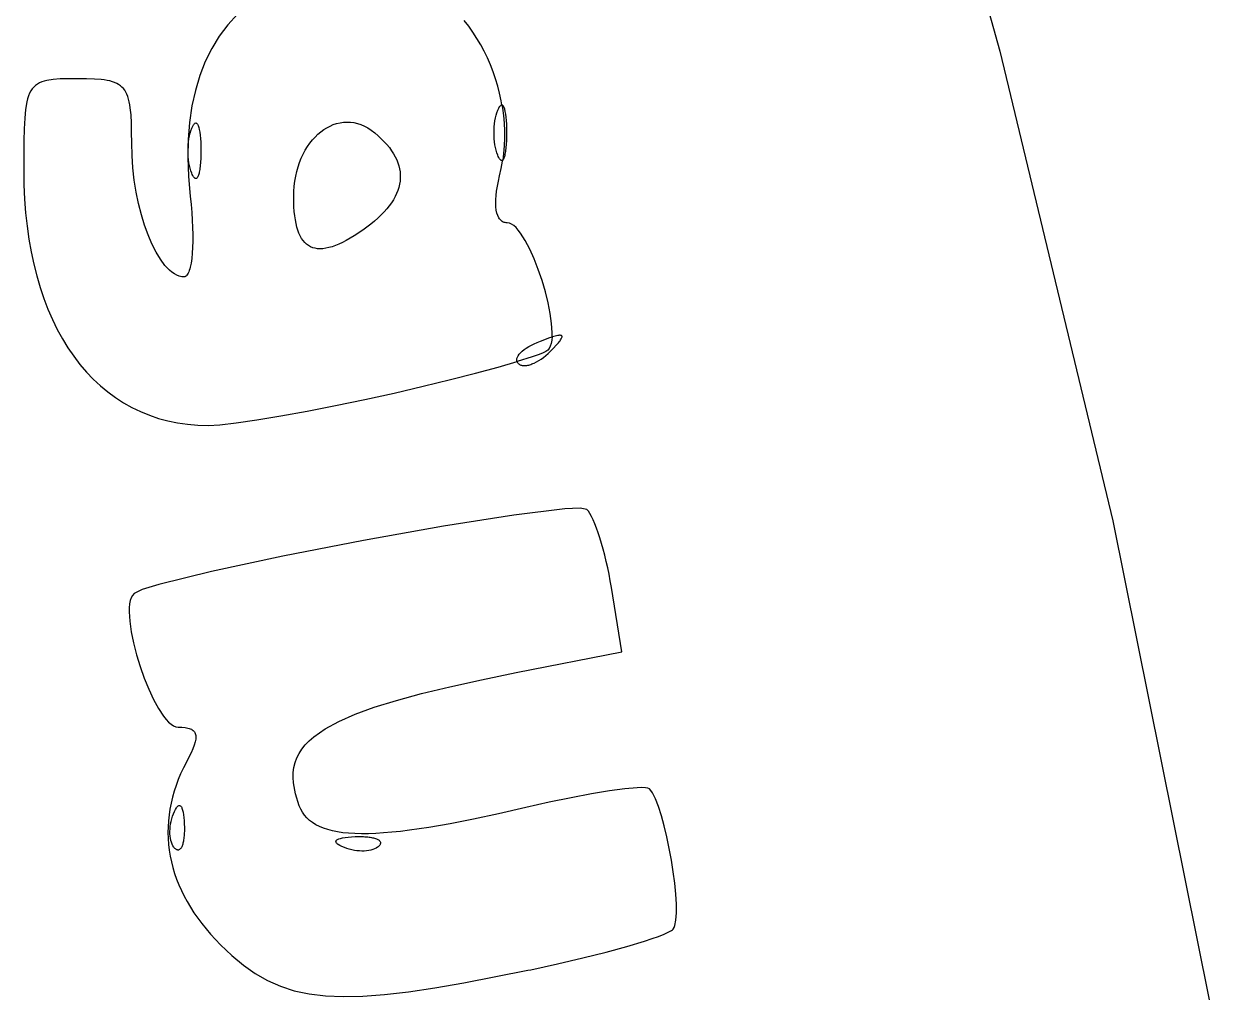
# Model space of a CAD drawing. Extents: x 70.3 to 133.4, y -81.7 to -32.
# Drawn here: x 76.133 to 76.656, y -63.721 to -63.292 of the extents above; entities that cross this region are included whole.
import ezdxf

# ---------------------------------------------------------------- set-up
doc = ezdxf.new("R2010")
doc.units = 0
doc.layers.add('BLACK', color=7, linetype='CONTINUOUS')

msp = doc.modelspace()

# ---------------------------------------------------------------- linework, layer by layer
at = {"layer": 'BLACK', "linetype": 'CONTINUOUS'}
for p, q in [((76.506891, -63.101188), (76.563649, -63.30382)), ((76.227398, -63.287533), (76.223186, -63.292201)), ((76.223186, -63.292201), (76.219419, -63.297245)), ((76.329393, -63.292847), (76.327421, -63.290309)), ((76.331262, -63.29548), (76.329393, -63.292847)), ((76.219419, -63.297245), (76.216101, -63.302661)), ((76.333026, -63.2982), (76.331262, -63.29548)), ((76.334682, -63.301002), (76.333026, -63.2982)), ((76.216101, -63.302661), (76.213231, -63.308447)), ((76.336228, -63.30388), (76.334682, -63.301002)), ((76.33766, -63.306829), (76.336228, -63.30388)), ((76.563649, -63.30382), (76.613383, -63.510874)), ((76.213231, -63.308447), (76.210811, -63.314601)), ((76.338977, -63.309842), (76.33766, -63.306829)), ((76.340174, -63.312914), (76.338977, -63.309842)), ((76.210811, -63.314601), (76.208842, -63.321119)), ((76.341251, -63.316039), (76.340174, -63.312914)), ((76.137593, -63.319644), (76.136916, -63.320445)), ((76.138346, -63.318946), (76.137593, -63.319644)), ((76.139179, -63.318342), (76.138346, -63.318946)), ((76.140098, -63.317827), (76.139179, -63.318342)), ((76.141105, -63.317394), (76.140098, -63.317827)), ((76.142206, -63.317035), (76.141105, -63.317394)), ((76.143403, -63.316743), (76.142206, -63.317035)), ((76.146106, -63.316333), (76.143403, -63.316743)), ((76.149247, -63.31611), (76.146106, -63.316333)), ((76.152858, -63.316017), (76.149247, -63.31611)), ((76.156973, -63.315999), (76.152858, -63.316017)), ((76.160867, -63.316029), (76.156973, -63.315999)), ((76.164314, -63.316142), (76.160867, -63.316029)), ((76.167342, -63.316369), (76.164314, -63.316142)), ((76.168707, -63.316536), (76.167342, -63.316369)), ((76.169978, -63.316743), (76.168707, -63.316536)), ((76.171156, -63.316994), (76.169978, -63.316743)), ((76.172247, -63.317295), (76.171156, -63.316994)), ((76.173253, -63.317648), (76.172247, -63.317295)), ((76.174178, -63.318057), (76.173253, -63.317648)), ((76.175025, -63.318527), (76.174178, -63.318057)), ((76.175797, -63.319062), (76.175025, -63.318527)), ((76.176498, -63.319666), (76.175797, -63.319062)), ((76.177132, -63.320342), (76.176498, -63.319666)), ((76.342203, -63.319211), (76.341251, -63.316039)), ((76.343029, -63.322425), (76.342203, -63.319211)), ((76.134894, -63.324812), (76.134539, -63.326229)), ((76.135305, -63.323532), (76.134894, -63.324812)), ((76.135777, -63.322382), (76.135305, -63.323532)), ((76.136312, -63.321356), (76.135777, -63.322382)), ((76.136916, -63.320445), (76.136312, -63.321356)), ((76.177701, -63.321094), (76.177132, -63.320342)), ((76.178208, -63.321927), (76.177701, -63.321094)), ((76.178658, -63.322845), (76.178208, -63.321927)), ((76.179054, -63.323852), (76.178658, -63.322845)), ((76.179398, -63.324951), (76.179054, -63.323852)), ((76.179695, -63.326147), (76.179398, -63.324951)), ((76.208842, -63.321119), (76.207326, -63.327998)), ((76.343726, -63.325675), (76.343029, -63.322425)), ((76.133981, -63.329502), (76.133598, -63.333408)), ((76.134539, -63.326229), (76.133981, -63.329502)), ((76.179948, -63.327443), (76.179695, -63.326147)), ((76.18016, -63.328845), (76.179948, -63.327443)), ((76.180474, -63.331977), (76.18016, -63.328845)), ((76.207326, -63.327998), (76.206263, -63.335237)), ((76.341829, -63.330951), (76.342216, -63.329889)), ((76.342216, -63.329889), (76.342624, -63.328981)), ((76.342624, -63.328981), (76.34302, -63.328301)), ((76.34302, -63.328301), (76.343214, -63.328045)), ((76.343214, -63.328045), (76.343403, -63.327843)), ((76.343403, -63.327843), (76.343589, -63.327696)), ((76.343589, -63.327696), (76.343771, -63.327603)), ((76.344052, -63.327569), (76.343726, -63.325675)), ((76.343771, -63.327603), (76.343948, -63.327562)), ((76.343948, -63.327562), (76.344052, -63.327569)), ((76.344052, -63.327569), (76.344291, -63.328954)), ((76.34412, -63.327574), (76.344052, -63.327569)), ((76.344288, -63.327638), (76.34412, -63.327574)), ((76.34445, -63.327753), (76.344288, -63.327638)), ((76.344291, -63.328954), (76.344721, -63.332258)), ((76.344608, -63.327918), (76.34445, -63.327753)), ((76.344759, -63.328133), (76.344608, -63.327918)), ((76.345044, -63.328711), (76.344759, -63.328133)), ((76.345302, -63.32948), (76.345044, -63.328711)), ((76.345533, -63.330437), (76.345302, -63.32948)), ((76.345735, -63.331575), (76.345533, -63.330437)), ((76.133598, -63.333408), (76.133357, -63.338002)), ((76.180665, -63.335576), (76.180474, -63.331977)), ((76.18076, -63.339673), (76.180665, -63.335576)), ((76.206263, -63.335237), (76.205656, -63.342831)), ((76.208083, -63.336239), (76.208276, -63.335982)), ((76.208276, -63.335982), (76.208466, -63.335781)), ((76.208466, -63.335781), (76.208651, -63.335634)), ((76.208651, -63.335634), (76.208833, -63.33554)), ((76.208833, -63.33554), (76.20901, -63.3355)), ((76.20901, -63.3355), (76.209183, -63.335512)), ((76.209183, -63.335512), (76.209351, -63.335575)), ((76.209351, -63.335575), (76.209513, -63.33569)), ((76.209513, -63.33569), (76.20967, -63.335856)), ((76.20967, -63.335856), (76.209822, -63.336071)), ((76.269683, -63.336216), (76.27115, -63.335731)), ((76.27115, -63.335731), (76.272642, -63.335377)), ((76.272642, -63.335377), (76.274154, -63.335158)), ((76.274154, -63.335158), (76.275682, -63.335077)), ((76.275682, -63.335077), (76.277221, -63.335137)), ((76.277221, -63.335137), (76.278767, -63.335342)), ((76.278767, -63.335342), (76.280315, -63.335696)), ((76.280315, -63.335696), (76.281862, -63.336201)), ((76.340668, -63.337127), (76.340797, -63.335811)), ((76.340797, -63.335811), (76.340978, -63.334525)), ((76.340978, -63.334525), (76.34121, -63.333279)), ((76.34121, -63.333279), (76.341494, -63.332085)), ((76.341494, -63.332085), (76.341829, -63.330951)), ((76.344721, -63.332258), (76.345014, -63.335579)), ((76.345014, -63.335579), (76.345167, -63.338913)), ((76.345904, -63.332889), (76.345735, -63.331575)), ((76.346039, -63.334375), (76.345904, -63.332889)), ((76.346138, -63.336027), (76.346039, -63.334375)), ((76.133357, -63.338002), (76.133226, -63.34334)), ((76.180786, -63.344302), (76.18076, -63.339673)), ((76.20604, -63.342462), (76.206272, -63.341217)), ((76.206272, -63.341217), (76.206556, -63.340022)), ((76.206556, -63.340022), (76.206891, -63.338889)), ((76.206891, -63.338889), (76.207278, -63.337827)), ((76.207278, -63.337827), (76.207686, -63.336919)), ((76.207686, -63.336919), (76.208083, -63.336239)), ((76.209822, -63.336071), (76.210106, -63.336649)), ((76.210106, -63.336649), (76.210365, -63.337418)), ((76.210365, -63.337418), (76.210596, -63.338374)), ((76.210596, -63.338374), (76.210797, -63.339512)), ((76.210797, -63.339512), (76.210966, -63.340827)), ((76.210966, -63.340827), (76.211102, -63.342313)), ((76.261638, -63.341684), (76.262866, -63.340486)), ((76.262866, -63.340486), (76.264145, -63.339398)), ((76.264145, -63.339398), (76.265471, -63.338423)), ((76.265471, -63.338423), (76.266839, -63.337566)), ((76.266839, -63.337566), (76.268244, -63.336829)), ((76.268244, -63.336829), (76.269683, -63.336216)), ((76.281862, -63.336201), (76.283402, -63.336862)), ((76.283402, -63.336862), (76.284932, -63.337681)), ((76.284932, -63.337681), (76.286446, -63.338663)), ((76.286446, -63.338663), (76.287942, -63.339811)), ((76.287942, -63.339811), (76.28945, -63.341111)), ((76.28945, -63.341111), (76.29085, -63.342418)), ((76.340565, -63.339811), (76.340591, -63.338464)), ((76.340591, -63.341158), (76.340565, -63.339811)), ((76.340591, -63.338464), (76.340668, -63.337127)), ((76.340668, -63.342495), (76.340591, -63.341158)), ((76.345167, -63.338913), (76.345177, -63.342254)), ((76.346199, -63.337841), (76.346138, -63.336027)), ((76.34622, -63.339811), (76.346199, -63.337841)), ((76.346199, -63.341781), (76.34622, -63.339811)), ((76.133226, -63.34334), (76.13316, -63.356471)), ((76.180919, -63.349818), (76.180786, -63.344302)), ((76.205656, -63.342831), (76.205504, -63.350779)), ((76.205627, -63.347749), (76.205653, -63.346402)), ((76.205653, -63.346402), (76.20573, -63.345065)), ((76.20573, -63.345065), (76.205859, -63.343748)), ((76.205859, -63.343748), (76.20604, -63.342462)), ((76.211102, -63.342313), (76.211201, -63.343965)), ((76.211201, -63.343965), (76.211262, -63.345779)), ((76.211262, -63.345779), (76.211282, -63.347749)), ((76.257319, -63.347512), (76.2583, -63.345907)), ((76.2583, -63.345907), (76.25935, -63.344398)), ((76.25935, -63.344398), (76.260464, -63.34299)), ((76.260464, -63.34299), (76.261638, -63.341684)), ((76.29085, -63.342418), (76.292142, -63.34373)), ((76.292142, -63.34373), (76.293325, -63.345048)), ((76.293325, -63.345048), (76.294401, -63.346371)), ((76.294401, -63.346371), (76.295368, -63.347699)), ((76.340797, -63.343812), (76.340668, -63.342495)), ((76.340978, -63.345098), (76.340797, -63.343812)), ((76.34121, -63.346343), (76.340978, -63.345098)), ((76.341494, -63.347537), (76.34121, -63.346343)), ((76.345042, -63.345596), (76.344759, -63.348933)), ((76.345177, -63.342254), (76.345042, -63.345596)), ((76.345904, -63.346733), (76.345976, -63.346011)), ((76.345976, -63.346011), (76.346039, -63.345247)), ((76.346039, -63.345247), (76.346093, -63.344442)), ((76.346093, -63.344442), (76.346138, -63.343595)), ((76.346138, -63.343595), (76.346173, -63.342708)), ((76.346173, -63.342708), (76.346199, -63.341781)), ((76.181306, -63.355294), (76.180919, -63.349818)), ((76.205504, -63.350779), (76.20581, -63.359078)), ((76.205653, -63.349096), (76.205627, -63.347749)), ((76.20573, -63.350433), (76.205653, -63.349096)), ((76.205859, -63.351749), (76.20573, -63.350433)), ((76.211201, -63.351532), (76.211156, -63.352379)), ((76.211236, -63.350645), (76.211201, -63.351532)), ((76.211262, -63.349719), (76.211236, -63.350645)), ((76.211282, -63.347749), (76.211262, -63.349719)), ((76.254827, -63.352869), (76.255578, -63.350996)), ((76.255578, -63.350996), (76.25641, -63.349209)), ((76.25641, -63.349209), (76.257319, -63.347512)), ((76.295368, -63.347699), (76.296226, -63.349031)), ((76.296226, -63.349031), (76.296977, -63.350367)), ((76.296977, -63.350367), (76.29762, -63.351707)), ((76.341829, -63.348671), (76.341494, -63.347537)), ((76.342216, -63.349733), (76.341829, -63.348671)), ((76.342421, -63.350216), (76.342216, -63.349733)), ((76.342624, -63.350641), (76.342421, -63.350216)), ((76.342824, -63.351009), (76.342624, -63.350641)), ((76.34302, -63.351321), (76.342824, -63.351009)), ((76.343214, -63.351578), (76.34302, -63.351321)), ((76.343403, -63.351779), (76.343214, -63.351578)), ((76.344759, -63.348933), (76.344368, -63.351935)), ((76.344608, -63.351704), (76.344759, -63.351489)), ((76.344759, -63.351489), (76.344904, -63.351224)), ((76.344904, -63.351224), (76.345044, -63.350911)), ((76.345044, -63.350911), (76.345176, -63.35055)), ((76.345176, -63.35055), (76.345302, -63.350142)), ((76.345302, -63.350142), (76.345422, -63.349687)), ((76.345422, -63.349687), (76.345533, -63.349186)), ((76.345533, -63.349186), (76.345638, -63.348639)), ((76.345638, -63.348639), (76.345735, -63.348048)), ((76.345735, -63.348048), (76.345823, -63.347412)), ((76.345823, -63.347412), (76.345904, -63.346733)), ((76.13316, -63.356471), (76.133253, -63.362821)), ((76.18193, -63.360685), (76.181306, -63.355294)), ((76.20604, -63.353035), (76.205859, -63.351749)), ((76.206272, -63.35428), (76.20604, -63.353035)), ((76.206556, -63.355475), (76.206272, -63.35428)), ((76.206891, -63.356608), (76.206556, -63.355475)), ((76.207278, -63.357671), (76.206891, -63.356608)), ((76.210701, -63.356576), (76.210596, -63.357123)), ((76.210797, -63.355985), (76.210701, -63.356576)), ((76.210886, -63.35535), (76.210797, -63.355985)), ((76.210966, -63.354671), (76.210886, -63.35535)), ((76.211038, -63.353949), (76.210966, -63.354671)), ((76.211102, -63.353185), (76.211038, -63.353949)), ((76.211156, -63.352379), (76.211102, -63.353185)), ((76.253108, -63.35897), (76.253588, -63.35686)), ((76.253588, -63.35686), (76.254163, -63.354825)), ((76.254163, -63.354825), (76.254827, -63.352869)), ((76.29762, -63.351707), (76.298154, -63.35305)), ((76.298154, -63.35305), (76.298581, -63.354397)), ((76.298581, -63.354397), (76.2989, -63.355745)), ((76.2989, -63.355745), (76.299111, -63.357096)), ((76.342996, -63.358856), (76.343739, -63.355568)), ((76.343589, -63.351926), (76.343403, -63.351779)), ((76.34368, -63.35198), (76.343589, -63.351926)), ((76.343771, -63.35202), (76.34368, -63.35198)), ((76.343739, -63.355568), (76.344325, -63.352259)), ((76.34386, -63.352046), (76.343771, -63.35202)), ((76.343948, -63.35206), (76.34386, -63.352046)), ((76.344035, -63.352061), (76.343948, -63.35206)), ((76.34412, -63.352048), (76.344035, -63.352061)), ((76.344205, -63.352023), (76.34412, -63.352048)), ((76.344288, -63.351984), (76.344205, -63.352023)), ((76.344368, -63.351935), (76.344288, -63.351984)), ((76.344325, -63.352259), (76.344368, -63.351935)), ((76.344368, -63.351935), (76.34437, -63.351933)), ((76.34437, -63.351933), (76.34445, -63.351869)), ((76.34445, -63.351869), (76.344608, -63.351704)), ((76.182775, -63.365948), (76.18193, -63.360685)), ((76.20581, -63.359078), (76.206574, -63.367724)), ((76.207484, -63.358153), (76.207278, -63.357671)), ((76.207686, -63.358578), (76.207484, -63.358153)), ((76.207886, -63.358947), (76.207686, -63.358578)), ((76.208083, -63.359259), (76.207886, -63.358947)), ((76.208276, -63.359515), (76.208083, -63.359259)), ((76.208466, -63.359717), (76.208276, -63.359515)), ((76.208651, -63.359864), (76.208466, -63.359717)), ((76.208743, -63.359917), (76.208651, -63.359864)), ((76.208833, -63.359957), (76.208743, -63.359917)), ((76.208922, -63.359984), (76.208833, -63.359957)), ((76.20901, -63.359998), (76.208922, -63.359984)), ((76.209097, -63.359998), (76.20901, -63.359998)), ((76.209183, -63.359986), (76.209097, -63.359998)), ((76.209267, -63.35996), (76.209183, -63.359986)), ((76.209351, -63.359922), (76.209267, -63.35996)), ((76.209432, -63.359871), (76.209351, -63.359922)), ((76.209513, -63.359807), (76.209432, -63.359871)), ((76.20967, -63.359642), (76.209513, -63.359807)), ((76.209822, -63.359426), (76.20967, -63.359642)), ((76.209967, -63.359162), (76.209822, -63.359426)), ((76.210106, -63.358849), (76.209967, -63.359162)), ((76.210239, -63.358488), (76.210106, -63.358849)), ((76.210365, -63.358079), (76.210239, -63.358488)), ((76.210484, -63.357624), (76.210365, -63.358079)), ((76.210596, -63.357123), (76.210484, -63.357624)), ((76.25245, -63.363402), (76.252728, -63.361152)), ((76.252728, -63.361152), (76.253108, -63.35897)), ((76.299096, -63.361158), (76.298876, -63.362514)), ((76.299209, -63.359803), (76.299096, -63.361158)), ((76.299111, -63.357096), (76.299214, -63.358449)), ((76.299214, -63.358449), (76.299209, -63.359803)), ((76.342011, -63.363385), (76.342451, -63.361178)), ((76.342451, -63.361178), (76.342996, -63.358856)), ((76.133253, -63.362821), (76.133529, -63.369022)), ((76.183823, -63.37104), (76.182775, -63.365948)), ((76.252223, -63.368096), (76.25228, -63.365718)), ((76.25228, -63.365718), (76.25245, -63.363402)), ((76.29757, -63.366583), (76.296919, -63.367938)), ((76.298113, -63.365227), (76.29757, -63.366583)), ((76.298548, -63.363871), (76.298113, -63.365227)), ((76.298876, -63.362514), (76.298548, -63.363871)), ((76.341441, -63.367433), (76.341675, -63.365472)), ((76.341675, -63.365472), (76.342011, -63.363385)), ((76.133529, -63.369022), (76.133986, -63.375072)), ((76.185057, -63.375917), (76.183823, -63.37104)), ((76.206574, -63.367724), (76.206948, -63.371349)), ((76.206948, -63.371349), (76.207244, -63.374873)), ((76.252251, -63.370338), (76.252223, -63.368096)), ((76.252336, -63.372465), (76.252251, -63.370338)), ((76.252479, -63.374474), (76.252336, -63.372465)), ((76.294323, -63.371995), (76.293242, -63.373343)), ((76.295296, -63.370644), (76.294323, -63.371995)), ((76.296161, -63.369292), (76.295296, -63.370644)), ((76.296919, -63.367938), (76.296161, -63.369292)), ((76.34128, -63.370962), (76.34131, -63.369265)), ((76.341351, -63.37252), (76.34128, -63.370962)), ((76.34131, -63.369265), (76.341441, -63.367433)), ((76.341521, -63.373935), (76.341351, -63.37252)), ((76.133986, -63.375072), (76.134621, -63.380967)), ((76.186461, -63.380535), (76.185057, -63.375917)), ((76.207244, -63.374873), (76.207462, -63.378276)), ((76.252678, -63.376368), (76.252479, -63.374474)), ((76.252935, -63.378145), (76.252678, -63.376368)), ((76.289358, -63.377371), (76.287849, -63.378706)), ((76.29076, -63.376031), (76.289358, -63.377371)), ((76.292055, -63.374689), (76.29076, -63.376031)), ((76.293242, -63.373343), (76.292055, -63.374689)), ((76.341791, -63.3752), (76.341521, -63.373935)), ((76.342159, -63.376312), (76.341791, -63.3752)), ((76.342624, -63.377266), (76.342159, -63.376312)), ((76.342893, -63.377682), (76.342624, -63.377266)), ((76.343186, -63.378057), (76.342893, -63.377682)), ((76.134621, -63.380967), (76.135432, -63.386703)), ((76.188017, -63.384852), (76.186461, -63.380535)), ((76.207462, -63.378276), (76.207604, -63.381542)), ((76.207604, -63.381542), (76.207672, -63.384651)), ((76.25325, -63.379806), (76.252935, -63.378145)), ((76.253624, -63.381351), (76.25325, -63.379806)), ((76.254055, -63.38278), (76.253624, -63.381351)), ((76.254546, -63.384094), (76.254055, -63.38278)), ((76.282679, -63.382686), (76.278908, -63.385194)), ((76.28451, -63.381364), (76.282679, -63.382686)), ((76.286233, -63.380037), (76.28451, -63.381364)), ((76.287849, -63.378706), (76.286233, -63.380037)), ((76.343503, -63.37839), (76.343186, -63.378057)), ((76.343844, -63.378681), (76.343503, -63.37839)), ((76.344209, -63.378928), (76.343844, -63.378681)), ((76.344597, -63.379132), (76.344209, -63.378928)), ((76.345009, -63.379291), (76.344597, -63.379132)), ((76.345444, -63.379406), (76.345009, -63.379291)), ((76.345903, -63.379475), (76.345444, -63.379406)), ((76.346385, -63.379499), (76.345903, -63.379475)), ((76.347311, -63.37964), (76.346385, -63.379499)), ((76.348266, -63.380052), (76.347311, -63.37964)), ((76.349244, -63.380719), (76.348266, -63.380052)), ((76.350242, -63.381624), (76.349244, -63.380719)), ((76.351253, -63.382749), (76.350242, -63.381624)), ((76.352272, -63.384079), (76.351253, -63.382749)), ((76.135432, -63.386703), (76.136416, -63.392277)), ((76.189708, -63.388823), (76.188017, -63.384852)), ((76.207668, -63.387585), (76.207591, -63.390327)), ((76.207672, -63.384651), (76.207668, -63.387585)), ((76.255095, -63.385292), (76.254546, -63.384094)), ((76.255704, -63.386375), (76.255095, -63.385292)), ((76.256373, -63.387342), (76.255704, -63.386375)), ((76.257101, -63.388194), (76.256373, -63.387342)), ((76.257889, -63.388931), (76.257101, -63.388194)), ((76.273737, -63.38811), (76.272141, -63.388856)), ((76.275396, -63.387251), (76.273737, -63.38811)), ((76.27712, -63.386279), (76.275396, -63.387251)), ((76.278908, -63.385194), (76.27712, -63.386279)), ((76.354314, -63.387286), (76.352272, -63.384079)), ((76.356324, -63.391109), (76.354314, -63.387286)), ((76.136416, -63.392277), (76.137571, -63.397685)), ((76.191517, -63.392406), (76.189708, -63.388823)), ((76.193428, -63.395557), (76.191517, -63.392406)), ((76.207444, -63.392857), (76.207228, -63.395158)), ((76.207591, -63.390327), (76.207444, -63.392857)), ((76.258738, -63.389554), (76.257889, -63.388931)), ((76.259647, -63.390061), (76.258738, -63.389554)), ((76.260618, -63.390454), (76.259647, -63.390061)), ((76.26165, -63.390733), (76.260618, -63.390454)), ((76.262743, -63.390897), (76.26165, -63.390733)), ((76.263898, -63.390947), (76.262743, -63.390897)), ((76.265115, -63.390883), (76.263898, -63.390947)), ((76.266394, -63.390705), (76.265115, -63.390883)), ((76.267736, -63.390413), (76.266394, -63.390705)), ((76.269141, -63.390007), (76.267736, -63.390413)), ((76.27061, -63.389488), (76.269141, -63.390007)), ((76.272141, -63.388856), (76.27061, -63.389488)), ((76.35826, -63.395415), (76.356324, -63.391109)), ((76.137571, -63.397685), (76.138894, -63.402924)), ((76.195422, -63.398233), (76.193428, -63.395557)), ((76.197484, -63.400389), (76.195422, -63.398233)), ((76.206945, -63.397212), (76.206595, -63.398999)), ((76.207228, -63.395158), (76.206945, -63.397212)), ((76.360081, -63.400071), (76.35826, -63.395415)), ((76.138894, -63.402924), (76.140383, -63.40799)), ((76.198535, -63.40126), (76.197484, -63.400389)), ((76.199596, -63.401984), (76.198535, -63.40126)), ((76.200666, -63.402556), (76.199596, -63.401984)), ((76.201741, -63.402972), (76.200666, -63.402556)), ((76.202821, -63.403225), (76.201741, -63.402972)), ((76.203902, -63.403311), (76.202821, -63.403225)), ((76.20424, -63.403264), (76.203902, -63.403311)), ((76.204562, -63.403126), (76.20424, -63.403264)), ((76.20487, -63.402899), (76.204562, -63.403126)), ((76.205163, -63.402585), (76.20487, -63.402899)), ((76.205441, -63.402186), (76.205163, -63.402585)), ((76.205703, -63.401704), (76.205441, -63.402186)), ((76.20595, -63.401142), (76.205703, -63.401704)), ((76.206181, -63.400503), (76.20595, -63.401142)), ((76.206396, -63.399788), (76.206181, -63.400503)), ((76.206595, -63.398999), (76.206396, -63.399788)), ((76.361742, -63.404943), (76.360081, -63.400071)), ((76.140383, -63.40799), (76.142035, -63.41288)), ((76.363203, -63.409898), (76.361742, -63.404943)), ((76.142035, -63.41288), (76.143848, -63.41759)), ((76.36442, -63.4148), (76.363203, -63.409898)), ((76.143848, -63.41759), (76.145818, -63.422118)), ((76.365351, -63.419518), (76.36442, -63.4148)), ((76.365954, -63.423917), (76.365351, -63.419518)), ((76.145818, -63.422118), (76.147944, -63.426458)), ((76.366185, -63.427864), (76.365954, -63.423917)), ((76.147944, -63.426458), (76.150223, -63.430608)), ((76.364779, -63.430235), (76.366133, -63.429795)), ((76.366133, -63.429795), (76.366003, -63.431224)), ((76.366133, -63.429795), (76.366149, -63.429626)), ((76.366299, -63.429741), (76.366133, -63.429795)), ((76.366149, -63.429626), (76.366185, -63.427864)), ((76.367582, -63.429377), (76.366299, -63.429741)), ((76.368136, -63.429245), (76.367582, -63.429377)), ((76.368632, -63.429146), (76.368136, -63.429245)), ((76.36907, -63.42908), (76.368632, -63.429146)), ((76.36945, -63.429049), (76.36907, -63.42908)), ((76.369773, -63.429052), (76.36945, -63.429049)), ((76.37004, -63.429089), (76.369773, -63.429052)), ((76.370249, -63.429162), (76.37004, -63.429089)), ((76.370403, -63.42927), (76.370249, -63.429162)), ((76.370338, -63.430349), (76.370461, -63.43006)), ((76.370501, -63.429413), (76.370403, -63.42927)), ((76.370461, -63.43006), (76.370529, -63.429808)), ((76.370543, -63.429592), (76.370501, -63.429413)), ((76.370529, -63.429808), (76.370543, -63.429592)), ((76.150223, -63.430608), (76.152653, -63.434565)), ((76.152653, -63.434565), (76.15523, -63.438324)), ((76.353839, -63.435389), (76.35479, -63.434719)), ((76.35479, -63.434719), (76.355845, -63.434058)), ((76.355845, -63.434058), (76.357001, -63.43341)), ((76.357001, -63.43341), (76.358253, -63.432782)), ((76.358253, -63.432782), (76.359594, -63.432178)), ((76.359594, -63.432178), (76.361021, -63.431603)), ((76.361021, -63.431603), (76.363021, -63.430857)), ((76.363021, -63.430857), (76.364779, -63.430235)), ((76.364862, -63.434874), (76.364229, -63.435652)), ((76.365365, -63.433865), (76.364862, -63.434874)), ((76.365744, -63.432643), (76.365365, -63.433865)), ((76.365465, -63.436046), (76.366821, -63.434657)), ((76.366003, -63.431224), (76.365744, -63.432643)), ((76.366821, -63.434657), (76.367972, -63.433428)), ((76.367972, -63.433428), (76.368913, -63.432356)), ((76.368913, -63.432356), (76.369305, -63.431878)), ((76.369305, -63.431878), (76.369644, -63.431439)), ((76.369644, -63.431439), (76.369929, -63.431038)), ((76.369929, -63.431038), (76.37016, -63.430675)), ((76.37016, -63.430675), (76.370338, -63.430349)), ((76.15523, -63.438324), (76.157953, -63.441883)), ((76.350557, -63.439904), (76.350575, -63.439612)), ((76.350574, -63.440187), (76.350557, -63.439904)), ((76.350629, -63.440463), (76.350574, -63.440187)), ((76.350575, -63.439612), (76.350629, -63.439313)), ((76.350629, -63.439313), (76.350719, -63.439007)), ((76.350698, -63.440661), (76.350629, -63.440463)), ((76.350719, -63.439007), (76.350842, -63.438696)), ((76.357386, -63.43855), (76.35075, -63.440646)), ((76.350842, -63.438696), (76.351, -63.438379)), ((76.351, -63.438379), (76.351191, -63.438057)), ((76.351191, -63.438057), (76.35167, -63.437402)), ((76.35167, -63.437402), (76.352274, -63.436736)), ((76.352274, -63.436736), (76.352999, -63.436063)), ((76.352999, -63.436063), (76.353839, -63.435389)), ((76.359953, -63.43765), (76.357386, -63.43855)), ((76.359239, -63.440789), (76.36027, -63.440199)), ((76.361972, -63.43686), (76.359953, -63.43765)), ((76.36027, -63.440199), (76.361313, -63.439525)), ((76.361313, -63.439525), (76.362361, -63.43877)), ((76.363409, -63.436191), (76.361972, -63.43686)), ((76.362361, -63.43877), (76.363407, -63.437937)), ((76.363407, -63.437937), (76.364444, -63.437028)), ((76.364229, -63.435652), (76.363409, -63.436191)), ((76.364444, -63.437028), (76.365465, -63.436046)), ((76.157953, -63.441883), (76.160819, -63.445237)), ((76.160819, -63.445237), (76.163825, -63.448384)), ((76.321314, -63.448595), (76.332436, -63.445746)), ((76.332436, -63.445746), (76.342341, -63.443071)), ((76.342341, -63.443071), (76.350698, -63.440661)), ((76.35075, -63.440646), (76.350698, -63.440661)), ((76.350698, -63.440661), (76.350722, -63.440729)), ((76.350722, -63.440729), (76.350853, -63.440985)), ((76.350853, -63.440985), (76.351022, -63.441231)), ((76.351022, -63.441231), (76.351231, -63.441466)), ((76.351231, -63.441466), (76.351472, -63.441681)), ((76.351472, -63.441681), (76.351735, -63.441867)), ((76.351735, -63.441867), (76.352019, -63.442026)), ((76.352019, -63.442026), (76.352324, -63.442157)), ((76.352324, -63.442157), (76.352648, -63.442261)), ((76.352648, -63.442261), (76.352991, -63.442338)), ((76.352991, -63.442338), (76.353352, -63.442389)), ((76.353352, -63.442389), (76.353729, -63.442413)), ((76.353729, -63.442413), (76.354123, -63.442411)), ((76.354123, -63.442411), (76.354531, -63.442384)), ((76.354531, -63.442384), (76.354953, -63.442332)), ((76.354953, -63.442332), (76.355389, -63.442255)), ((76.355389, -63.442255), (76.355837, -63.442154)), ((76.355837, -63.442154), (76.356296, -63.442029)), ((76.356296, -63.442029), (76.356766, -63.441879)), ((76.356766, -63.441879), (76.357245, -63.441707)), ((76.357245, -63.441707), (76.357733, -63.441511)), ((76.357733, -63.441511), (76.358229, -63.441293)), ((76.358229, -63.441293), (76.359239, -63.440789)), ((76.163825, -63.448384), (76.166968, -63.451319)), ((76.309251, -63.45154), (76.321314, -63.448595)), ((76.166968, -63.451319), (76.170247, -63.45404)), ((76.170247, -63.45404), (76.173659, -63.456542)), ((76.28351, -63.457375), (76.296527, -63.454504)), ((76.296527, -63.454504), (76.309251, -63.45154)), ((76.173659, -63.456542), (76.177201, -63.458823)), ((76.177201, -63.458823), (76.18087, -63.460879)), ((76.18087, -63.460879), (76.184665, -63.462706)), ((76.258164, -63.46248), (76.27061, -63.460053)), ((76.27061, -63.460053), (76.28351, -63.457375)), ((76.184665, -63.462706), (76.188582, -63.4643)), ((76.188582, -63.4643), (76.192619, -63.465659)), ((76.192619, -63.465659), (76.196773, -63.466779)), ((76.226914, -63.467668), (76.23598, -63.466346)), ((76.23598, -63.466346), (76.246509, -63.464597)), ((76.246509, -63.464597), (76.258164, -63.46248)), ((76.196773, -63.466779), (76.201043, -63.467656)), ((76.201043, -63.467656), (76.205424, -63.468287)), ((76.205424, -63.468287), (76.209916, -63.468668)), ((76.209916, -63.468668), (76.214515, -63.468795)), ((76.214515, -63.468795), (76.219647, -63.468504)), ((76.219647, -63.468504), (76.226914, -63.467668)), ((76.349307, -63.508308), (76.31831, -63.513208)), ((76.371764, -63.505565), (76.349307, -63.508308)), ((76.378482, -63.505246), (76.371764, -63.505565)), ((76.381495, -63.505758), (76.378482, -63.505246)), ((76.381821, -63.506107), (76.381495, -63.505758)), ((76.382155, -63.506525), (76.381821, -63.506107)), ((76.382843, -63.507558), (76.382155, -63.506525)), ((76.383554, -63.50884), (76.382843, -63.507558)), ((76.31831, -63.513208), (76.282963, -63.519488)), ((76.384282, -63.510354), (76.383554, -63.50884)), ((76.385021, -63.512082), (76.384282, -63.510354)), ((76.385767, -63.514006), (76.385021, -63.512082)), ((76.613383, -63.510874), (76.65595, -63.721935)), ((76.386513, -63.516109), (76.385767, -63.514006)), ((76.387254, -63.518373), (76.386513, -63.516109)), ((76.387984, -63.52078), (76.387254, -63.518373)), ((76.282963, -63.519488), (76.247452, -63.526371)), ((76.388699, -63.523313), (76.387984, -63.52078)), ((76.389391, -63.525955), (76.388699, -63.523313)), ((76.247452, -63.526371), (76.215966, -63.533078)), ((76.390056, -63.528686), (76.389391, -63.525955)), ((76.390689, -63.531491), (76.390056, -63.528686)), ((76.215966, -63.533078), (76.192691, -63.53883)), ((76.391283, -63.53435), (76.390689, -63.531491)), ((76.391833, -63.537248), (76.391283, -63.53435)), ((76.192691, -63.53883), (76.185443, -63.541106)), ((76.392333, -63.540165), (76.391833, -63.537248)), ((76.180574, -63.544701), (76.18016, -63.545973)), ((76.181125, -63.543655), (76.180574, -63.544701)), ((76.181817, -63.542852), (76.181125, -63.543655)), ((76.185443, -63.541106), (76.181817, -63.542852)), ((76.396931, -63.568492), (76.392333, -63.540165)), ((76.179717, -63.549122), (76.179677, -63.550965)), ((76.179877, -63.547453), (76.179717, -63.549122)), ((76.18016, -63.545973), (76.179877, -63.547453)), ((76.179677, -63.550965), (76.17993, -63.555096)), ((76.17993, -63.555096), (76.180587, -63.559707)), ((76.180587, -63.559707), (76.181604, -63.564656)), ((76.181604, -63.564656), (76.182933, -63.569802)), ((76.182933, -63.569802), (76.184527, -63.575004)), ((76.350373, -63.577686), (76.396931, -63.568492)), ((76.184527, -63.575004), (76.186341, -63.580122)), ((76.186341, -63.580122), (76.188327, -63.585014)), ((76.321057, -63.583904), (76.334972, -63.580831)), ((76.334972, -63.580831), (76.350373, -63.577686)), ((76.188327, -63.585014), (76.19044, -63.589541)), ((76.297491, -63.589957), (76.30858, -63.586936)), ((76.30858, -63.586936), (76.321057, -63.583904)), ((76.19044, -63.589541), (76.192632, -63.59356)), ((76.287741, -63.592997), (76.297491, -63.589957)), ((76.192632, -63.59356), (76.194858, -63.596931)), ((76.194858, -63.596931), (76.195969, -63.59833)), ((76.272058, -63.599256), (76.27928, -63.596087)), ((76.27928, -63.596087), (76.287741, -63.592997)), ((76.195969, -63.59833), (76.19707, -63.599514)), ((76.19707, -63.599514), (76.198157, -63.600465)), ((76.198157, -63.600465), (76.199222, -63.601166)), ((76.199222, -63.601166), (76.200262, -63.6016)), ((76.200262, -63.6016), (76.201268, -63.601749)), ((76.201268, -63.601749), (76.202901, -63.601789)), ((76.202901, -63.601789), (76.204337, -63.601917)), ((76.204337, -63.601917), (76.204982, -63.602015)), ((76.204982, -63.602015), (76.205579, -63.602138)), ((76.205579, -63.602138), (76.206128, -63.602287)), ((76.206128, -63.602287), (76.206629, -63.602462)), ((76.206629, -63.602462), (76.207082, -63.602665)), ((76.261136, -63.605956), (76.266027, -63.602536)), ((76.266027, -63.602536), (76.272058, -63.599256)), ((76.207082, -63.602665), (76.207488, -63.602895)), ((76.207488, -63.602895), (76.207847, -63.603156)), ((76.207847, -63.603156), (76.208159, -63.603446)), ((76.208159, -63.603446), (76.208424, -63.603768)), ((76.208424, -63.603768), (76.208642, -63.604122)), ((76.208642, -63.604122), (76.208814, -63.604509)), ((76.208888, -63.607583), (76.208742, -63.60823)), ((76.208814, -63.604509), (76.20894, -63.60493)), ((76.208989, -63.606977), (76.208888, -63.607583)), ((76.20894, -63.60493), (76.209021, -63.605387)), ((76.209044, -63.606409), (76.208989, -63.606977)), ((76.209021, -63.605387), (76.209055, -63.60588)), ((76.209055, -63.60588), (76.209044, -63.606409)), ((76.257336, -63.609548), (76.259103, -63.607729)), ((76.259103, -63.607729), (76.261136, -63.605956)), ((76.206943, -63.613001), (76.205995, -63.614954)), ((76.207717, -63.611234), (76.206943, -63.613001)), ((76.208318, -63.609646), (76.207717, -63.611234)), ((76.208742, -63.60823), (76.208318, -63.609646)), ((76.254578, -63.613341), (76.25583, -63.611417)), ((76.25583, -63.611417), (76.257336, -63.609548)), ((76.204877, -63.617102), (76.203562, -63.619673)), ((76.205995, -63.614954), (76.204877, -63.617102)), ((76.252285, -63.619474), (76.252812, -63.617365)), ((76.252812, -63.617365), (76.253574, -63.615322)), ((76.253574, -63.615322), (76.254578, -63.613341)), ((76.202364, -63.622252), (76.201283, -63.624837)), ((76.203562, -63.619673), (76.202364, -63.622252)), ((76.251915, -63.623903), (76.251988, -63.621652)), ((76.251988, -63.621652), (76.252285, -63.619474)), ((76.200318, -63.627428), (76.19947, -63.630023)), ((76.201283, -63.624837), (76.200318, -63.627428)), ((76.252058, -63.626231), (76.251915, -63.623903)), ((76.252972, -63.631133), (76.252058, -63.626231)), ((76.403614, -63.628442), (76.398284, -63.628914)), ((76.40567, -63.628382), (76.403614, -63.628442)), ((76.407284, -63.628444), (76.40567, -63.628382)), ((76.408427, -63.628632), (76.407284, -63.628444)), ((76.409072, -63.628951), (76.408427, -63.628632)), ((76.198738, -63.63262), (76.198123, -63.63522)), ((76.19947, -63.630023), (76.198738, -63.63262)), ((76.254679, -63.636388), (76.252972, -63.631133)), ((76.374577, -63.632824), (76.364846, -63.634847)), ((76.383542, -63.631138), (76.374577, -63.632824)), ((76.391519, -63.629823), (76.383542, -63.631138)), ((76.398284, -63.628914), (76.391519, -63.629823)), ((76.409732, -63.629729), (76.409072, -63.628951)), ((76.410398, -63.630738), (76.409732, -63.629729)), ((76.411734, -63.633386), (76.410398, -63.630738)), ((76.413058, -63.636771), (76.411734, -63.633386)), ((76.197623, -63.637821), (76.197239, -63.640421)), ((76.198123, -63.63522), (76.197623, -63.637821)), ((76.199175, -63.639948), (76.199643, -63.638857)), ((76.199643, -63.638857), (76.200093, -63.637957)), ((76.200093, -63.637957), (76.200526, -63.637247)), ((76.200526, -63.637247), (76.200736, -63.636963)), ((76.200736, -63.636963), (76.20094, -63.636725)), ((76.20094, -63.636725), (76.20114, -63.636535)), ((76.20114, -63.636535), (76.201334, -63.636392)), ((76.201334, -63.636392), (76.201523, -63.636295)), ((76.201523, -63.636295), (76.201706, -63.636244)), ((76.201706, -63.636244), (76.201884, -63.63624)), ((76.201884, -63.63624), (76.202055, -63.636282)), ((76.202055, -63.636282), (76.202221, -63.63637)), ((76.202221, -63.63637), (76.202381, -63.636504)), ((76.202381, -63.636504), (76.202534, -63.636683)), ((76.202534, -63.636683), (76.202681, -63.636908)), ((76.202681, -63.636908), (76.202821, -63.637178)), ((76.202821, -63.637178), (76.202954, -63.637493)), ((76.202954, -63.637493), (76.2032, -63.638258)), ((76.2032, -63.638258), (76.203417, -63.639203)), ((76.203417, -63.639203), (76.203604, -63.640324)), ((76.255325, -63.637862), (76.254679, -63.636388)), ((76.256098, -63.639242), (76.255325, -63.637862)), ((76.354573, -63.637174), (76.342578, -63.639923)), ((76.364846, -63.634847), (76.354573, -63.637174)), ((76.41435, -63.640766), (76.413058, -63.636771)), ((76.196971, -63.64302), (76.196817, -63.645617)), ((76.197239, -63.640421), (76.196971, -63.64302)), ((76.197774, -63.645484), (76.197936, -63.644371)), ((76.197936, -63.644371), (76.198156, -63.643253)), ((76.198156, -63.643253), (76.198436, -63.642138)), ((76.198436, -63.642138), (76.198776, -63.641034)), ((76.198776, -63.641034), (76.199176, -63.639948)), ((76.199176, -63.639948), (76.199175, -63.639948)), ((76.203604, -63.640324), (76.20376, -63.641623)), ((76.20376, -63.641623), (76.203882, -63.643096)), ((76.203882, -63.643096), (76.203971, -63.644743)), ((76.257, -63.640529), (76.256098, -63.639242)), ((76.258036, -63.641722), (76.257, -63.640529)), ((76.259208, -63.642821), (76.258036, -63.641722)), ((76.26052, -63.643826), (76.259208, -63.642821)), ((76.261975, -63.644738), (76.26052, -63.643826)), ((76.321233, -63.644304), (76.311829, -63.645935)), ((76.331473, -63.642299), (76.321233, -63.644304)), ((76.342578, -63.639923), (76.331473, -63.642299)), ((76.415588, -63.645247), (76.41435, -63.640766)), ((76.196817, -63.645617), (76.196779, -63.64821)), ((76.196779, -63.64821), (76.196856, -63.650798)), ((76.197627, -63.647663), (76.197671, -63.646584)), ((76.19764, -63.648714), (76.197627, -63.647663)), ((76.197712, -63.649729), (76.19764, -63.648714)), ((76.197671, -63.646584), (76.197774, -63.645484)), ((76.203894, -63.649668), (76.203836, -63.650272)), ((76.20394, -63.649038), (76.203894, -63.649668)), ((76.203976, -63.648382), (76.20394, -63.649038)), ((76.203971, -63.644743), (76.203997, -63.645517)), ((76.203999, -63.647702), (76.203976, -63.648382)), ((76.203997, -63.645517), (76.20401, -63.646268)), ((76.204011, -63.646997), (76.203999, -63.647702)), ((76.20401, -63.646268), (76.204011, -63.646997)), ((76.263577, -63.645556), (76.261975, -63.644738)), ((76.265328, -63.64628), (76.263577, -63.645556)), ((76.267233, -63.646911), (76.265328, -63.64628)), ((76.269294, -63.647449), (76.267233, -63.646911)), ((76.271515, -63.647893), (76.269294, -63.647449)), ((76.273899, -63.648243), (76.271515, -63.647893)), ((76.276449, -63.6485), (76.273899, -63.648243)), ((76.279169, -63.648664), (76.276449, -63.6485)), ((76.282062, -63.648734), (76.279169, -63.648664)), ((76.285131, -63.64871), (76.282062, -63.648734)), ((76.28838, -63.648594), (76.285131, -63.64871)), ((76.291812, -63.648384), (76.28838, -63.648594)), ((76.295429, -63.648081), (76.291812, -63.648384)), ((76.299237, -63.647684), (76.295429, -63.648081)), ((76.303237, -63.647194), (76.299237, -63.647684)), ((76.311829, -63.645935), (76.303237, -63.647194)), ((76.41675, -63.650089), (76.415588, -63.645247)), ((76.196856, -63.650798), (76.197047, -63.65338)), ((76.197047, -63.65338), (76.197353, -63.655956)), ((76.197841, -63.650699), (76.197712, -63.649729)), ((76.198026, -63.651618), (76.197841, -63.650699)), ((76.198269, -63.652477), (76.198026, -63.651618)), ((76.198569, -63.653269), (76.198269, -63.652477)), ((76.198924, -63.653985), (76.198569, -63.653269)), ((76.199335, -63.654619), (76.198924, -63.653985)), ((76.199562, -63.654902), (76.199335, -63.654619)), ((76.199802, -63.655161), (76.199562, -63.654902)), ((76.202705, -63.654722), (76.202542, -63.654993)), ((76.202859, -63.654417), (76.202705, -63.654722)), ((76.203005, -63.654079), (76.202859, -63.654417)), ((76.203142, -63.653709), (76.203005, -63.654079)), ((76.203271, -63.653308), (76.203142, -63.653709)), ((76.20339, -63.652875), (76.203271, -63.653308)), ((76.203499, -63.652412), (76.20339, -63.652875)), ((76.203599, -63.65192), (76.203499, -63.652412)), ((76.203688, -63.651399), (76.203599, -63.65192)), ((76.203768, -63.650849), (76.203688, -63.651399)), ((76.203836, -63.650272), (76.203768, -63.650849)), ((76.27084, -63.652088), (76.270882, -63.651916)), ((76.270844, -63.652265), (76.27084, -63.652088)), ((76.270894, -63.652449), (76.270844, -63.652265)), ((76.270882, -63.651916), (76.270969, -63.65175)), ((76.270991, -63.652638), (76.270894, -63.652449)), ((76.270969, -63.65175), (76.271103, -63.651591)), ((76.271135, -63.652832), (76.270991, -63.652638)), ((76.271103, -63.651591), (76.271282, -63.651437)), ((76.271325, -63.653031), (76.271135, -63.652832)), ((76.271282, -63.651437), (76.271507, -63.651291)), ((76.271562, -63.653236), (76.271325, -63.653031)), ((76.271507, -63.651291), (76.271777, -63.65115)), ((76.271846, -63.653445), (76.271562, -63.653236)), ((76.271777, -63.65115), (76.272092, -63.651017)), ((76.272556, -63.653878), (76.271846, -63.653445)), ((76.272092, -63.651017), (76.272858, -63.650771)), ((76.273456, -63.654329), (76.272556, -63.653878)), ((76.272858, -63.650771), (76.273802, -63.650554)), ((76.274547, -63.654796), (76.273456, -63.654329)), ((76.273802, -63.650554), (76.274924, -63.650367)), ((76.275633, -63.655196), (76.274547, -63.654796)), ((76.274924, -63.650367), (76.276222, -63.650212)), ((76.276222, -63.650212), (76.277696, -63.650089)), ((76.277696, -63.650089), (76.279343, -63.65)), ((76.279343, -63.650001), (76.280117, -63.649975)), ((76.279343, -63.65), (76.279343, -63.650001)), ((76.280117, -63.649975), (76.280868, -63.649962)), ((76.280868, -63.649962), (76.281596, -63.649961)), ((76.281596, -63.649961), (76.282301, -63.649973)), ((76.282301, -63.649973), (76.282982, -63.649996)), ((76.282982, -63.649996), (76.283638, -63.650031)), ((76.283638, -63.650031), (76.284268, -63.650078)), ((76.284268, -63.650078), (76.284872, -63.650136)), ((76.284872, -63.650136), (76.285449, -63.650204)), ((76.285449, -63.650204), (76.285998, -63.650284)), ((76.285998, -63.650284), (76.286519, -63.650373)), ((76.286519, -63.650373), (76.287012, -63.650473)), ((76.287012, -63.650473), (76.287475, -63.650582)), ((76.287475, -63.650582), (76.287907, -63.650701)), ((76.287907, -63.650701), (76.288309, -63.65083)), ((76.288309, -63.65083), (76.288679, -63.650967)), ((76.289218, -63.654636), (76.288585, -63.655048)), ((76.288679, -63.650967), (76.289017, -63.651113)), ((76.289017, -63.651113), (76.289322, -63.651267)), ((76.289501, -63.65441), (76.289218, -63.654636)), ((76.289322, -63.651267), (76.289593, -63.65143)), ((76.289761, -63.65417), (76.289501, -63.65441)), ((76.289593, -63.65143), (76.28983, -63.651601)), ((76.289987, -63.653925), (76.289761, -63.65417)), ((76.28983, -63.651601), (76.290032, -63.651779)), ((76.290171, -63.653684), (76.289987, -63.653925)), ((76.290032, -63.651779), (76.290199, -63.651965)), ((76.290313, -63.653449), (76.290171, -63.653684)), ((76.290199, -63.651965), (76.290329, -63.652157)), ((76.290414, -63.653219), (76.290313, -63.653449)), ((76.290329, -63.652157), (76.290423, -63.652357)), ((76.290475, -63.652995), (76.290414, -63.653219)), ((76.290423, -63.652357), (76.290455, -63.652459)), ((76.290455, -63.652459), (76.290478, -63.652563)), ((76.29049, -63.652885), (76.290475, -63.652995)), ((76.290478, -63.652563), (76.290492, -63.652669)), ((76.290496, -63.652776), (76.29049, -63.652885)), ((76.290492, -63.652669), (76.290496, -63.652776)), ((76.417816, -63.655165), (76.41675, -63.650089)), ((76.197353, -63.655956), (76.197773, -63.658523)), ((76.197773, -63.658523), (76.198307, -63.661082)), ((76.200047, -63.655387), (76.199802, -63.655161)), ((76.200287, -63.655571), (76.200047, -63.655387)), ((76.200523, -63.655713), (76.200287, -63.655571)), ((76.200753, -63.655814), (76.200523, -63.655713)), ((76.200977, -63.655875), (76.200753, -63.655814)), ((76.201087, -63.655891), (76.200977, -63.655875)), ((76.201196, -63.655896), (76.201087, -63.655891)), ((76.201303, -63.655892), (76.201196, -63.655896)), ((76.201409, -63.655879), (76.201303, -63.655892)), ((76.201512, -63.655856), (76.201409, -63.655879)), ((76.201615, -63.655823), (76.201512, -63.655856)), ((76.201815, -63.655729), (76.201615, -63.655823)), ((76.202007, -63.655599), (76.201815, -63.655729)), ((76.202193, -63.655433), (76.202007, -63.655599)), ((76.202371, -63.65523), (76.202193, -63.655433)), ((76.202542, -63.654993), (76.202371, -63.65523)), ((76.276738, -63.655535), (76.275633, -63.655196)), ((76.277853, -63.655816), (76.276738, -63.655535)), ((76.278971, -63.656036), (76.277853, -63.655816)), ((76.280083, -63.656198), (76.278971, -63.656036)), ((76.281183, -63.656301), (76.280083, -63.656198)), ((76.282263, -63.656345), (76.281183, -63.656301)), ((76.283313, -63.656332), (76.282263, -63.656345)), ((76.284328, -63.65626), (76.283313, -63.656332)), ((76.285299, -63.656131), (76.284328, -63.65626)), ((76.286217, -63.655945), (76.285299, -63.656131)), ((76.287077, -63.655702), (76.286217, -63.655945)), ((76.287868, -63.655403), (76.287077, -63.655702)), ((76.288585, -63.655048), (76.287868, -63.655403)), ((76.418764, -63.660351), (76.417816, -63.655165)), ((76.198307, -63.661082), (76.198955, -63.66363)), ((76.198955, -63.66363), (76.199717, -63.666167)), ((76.419572, -63.665522), (76.418764, -63.660351)), ((76.199717, -63.666167), (76.200591, -63.668691)), ((76.200591, -63.668691), (76.20158, -63.671202)), ((76.420221, -63.670552), (76.419572, -63.665522)), ((76.420688, -63.675316), (76.420221, -63.670552)), ((76.20158, -63.671202), (76.202681, -63.673698)), ((76.202681, -63.673698), (76.203895, -63.676178)), ((76.420952, -63.679688), (76.420688, -63.675316)), ((76.203895, -63.676178), (76.205221, -63.678642)), ((76.205221, -63.678642), (76.208211, -63.683514)), ((76.420992, -63.683544), (76.420952, -63.679688)), ((76.208211, -63.683514), (76.21165, -63.688305)), ((76.420787, -63.686759), (76.420992, -63.683544)), ((76.21165, -63.688305), (76.215534, -63.693006)), ((76.417401, -63.692148), (76.418762, -63.691401)), ((76.418762, -63.691401), (76.419232, -63.691067)), ((76.419232, -63.691067), (76.419556, -63.69076)), ((76.419556, -63.69076), (76.419973, -63.690102)), ((76.419973, -63.690102), (76.420315, -63.689206)), ((76.420315, -63.689206), (76.420787, -63.686759)), ((76.215534, -63.693006), (76.219863, -63.697609)), ((76.399115, -63.698345), (76.406923, -63.696013)), ((76.406923, -63.696013), (76.410233, -63.694933)), ((76.410233, -63.694933), (76.413104, -63.693923)), ((76.413104, -63.693923), (76.415504, -63.692992)), ((76.415504, -63.692992), (76.417401, -63.692148)), ((76.219863, -63.697609), (76.224951, -63.702431)), ((76.379648, -63.703439), (76.389937, -63.700844)), ((76.389937, -63.700844), (76.399115, -63.698345)), ((76.224951, -63.702431), (76.230042, -63.706665)), ((76.230042, -63.706665), (76.235236, -63.710319)), ((76.356764, -63.70862), (76.368504, -63.706055)), ((76.368504, -63.706055), (76.379648, -63.703439)), ((76.235236, -63.710319), (76.24063, -63.713401)), ((76.327215, -63.714481), (76.355411, -63.708889)), ((76.355411, -63.708889), (76.356764, -63.70862)), ((76.24063, -63.713401), (76.246323, -63.715918)), ((76.246323, -63.715918), (76.252413, -63.717879)), ((76.302791, -63.7184), (76.314412, -63.716687)), ((76.314412, -63.716687), (76.327215, -63.714481)), ((76.252413, -63.717879), (76.258998, -63.719291)), ((76.258998, -63.719291), (76.266177, -63.720162)), ((76.266177, -63.720162), (76.274047, -63.720501)), ((76.274047, -63.720501), (76.282707, -63.720315)), ((76.282707, -63.720315), (76.292256, -63.719612)), ((76.292256, -63.719612), (76.302791, -63.7184))]:
    msp.add_line(p, q, dxfattribs=at)

doc.saveas('drawing.dxf')
